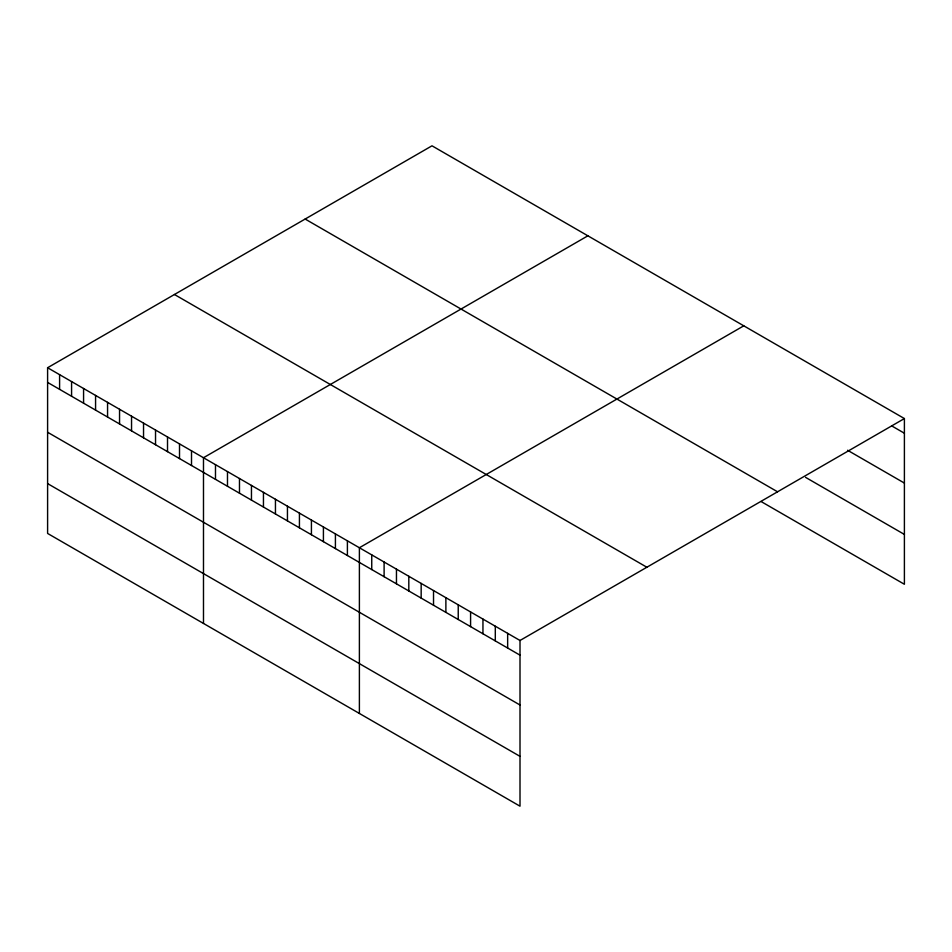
<?xml version="1.0" encoding="UTF-8"?>
<svg xmlns="http://www.w3.org/2000/svg" width="952" height="952" viewBox="0 0 952 952"><rect width="100%" height="100%" fill="white"/><g stroke="black" fill="none" stroke-linecap="round" stroke-linejoin="round"><path stroke-width="1.43" d="M47.6 367.734L520.006 640.482L520.006 806.189L47.6 533.441L47.6 367.734L431.994 145.811L904.4 418.559L904.4 584.266L761.076 501.525M587.884 235.81L203.49 457.733L203.49 623.453M743.786 325.822L359.392 547.745L359.392 713.453M520.006 640.482L904.4 418.559M892.048 426.103L904.4 433.231M847.566 450.26L904.4 483.08M805.559 477.357L904.4 534.429M305.14 219.043L777.546 491.791M174.454 294.501L646.86 567.237M47.6 382.418L520.006 655.166M47.6 432.256L520.006 705.004M47.6 483.604L520.006 756.352M507.654 633.342L507.654 648.026M495.302 626.214L495.302 640.898M482.95 619.074L482.95 633.758M470.585 611.946L470.585 626.63M458.233 604.806L458.233 619.49M445.881 597.678L445.881 612.362M433.529 590.549L433.529 605.234M421.165 583.409L421.165 598.094M408.813 576.281L408.813 590.966M396.46 569.141L396.46 583.826M384.108 562.013L384.108 576.698M371.744 554.873L371.744 569.558M347.397 540.819L347.397 555.504M335.413 533.893L335.413 548.578M323.418 526.98L323.418 541.652M311.423 520.054L311.423 534.738M299.428 513.128L299.428 527.813M287.445 506.202L287.445 520.887M275.449 499.276L275.449 513.961M263.454 492.351L263.454 507.035M251.459 485.437L251.459 500.121M239.476 478.511L239.476 493.195M227.48 471.585L227.48 486.27M215.485 464.659L215.485 479.344M191.507 450.82L191.507 465.504M179.511 443.894L179.511 458.578M167.516 436.968L167.516 451.653M155.533 430.042L155.533 444.727M143.538 423.116L143.538 437.801M131.543 416.202L131.543 430.887M119.547 409.277L119.547 423.961M107.564 402.351L107.564 417.035M95.569 395.425L95.569 410.11M83.574 388.499L83.574 403.184M71.578 381.585L71.578 396.258M59.595 374.66L59.595 389.344"/></g></svg>
